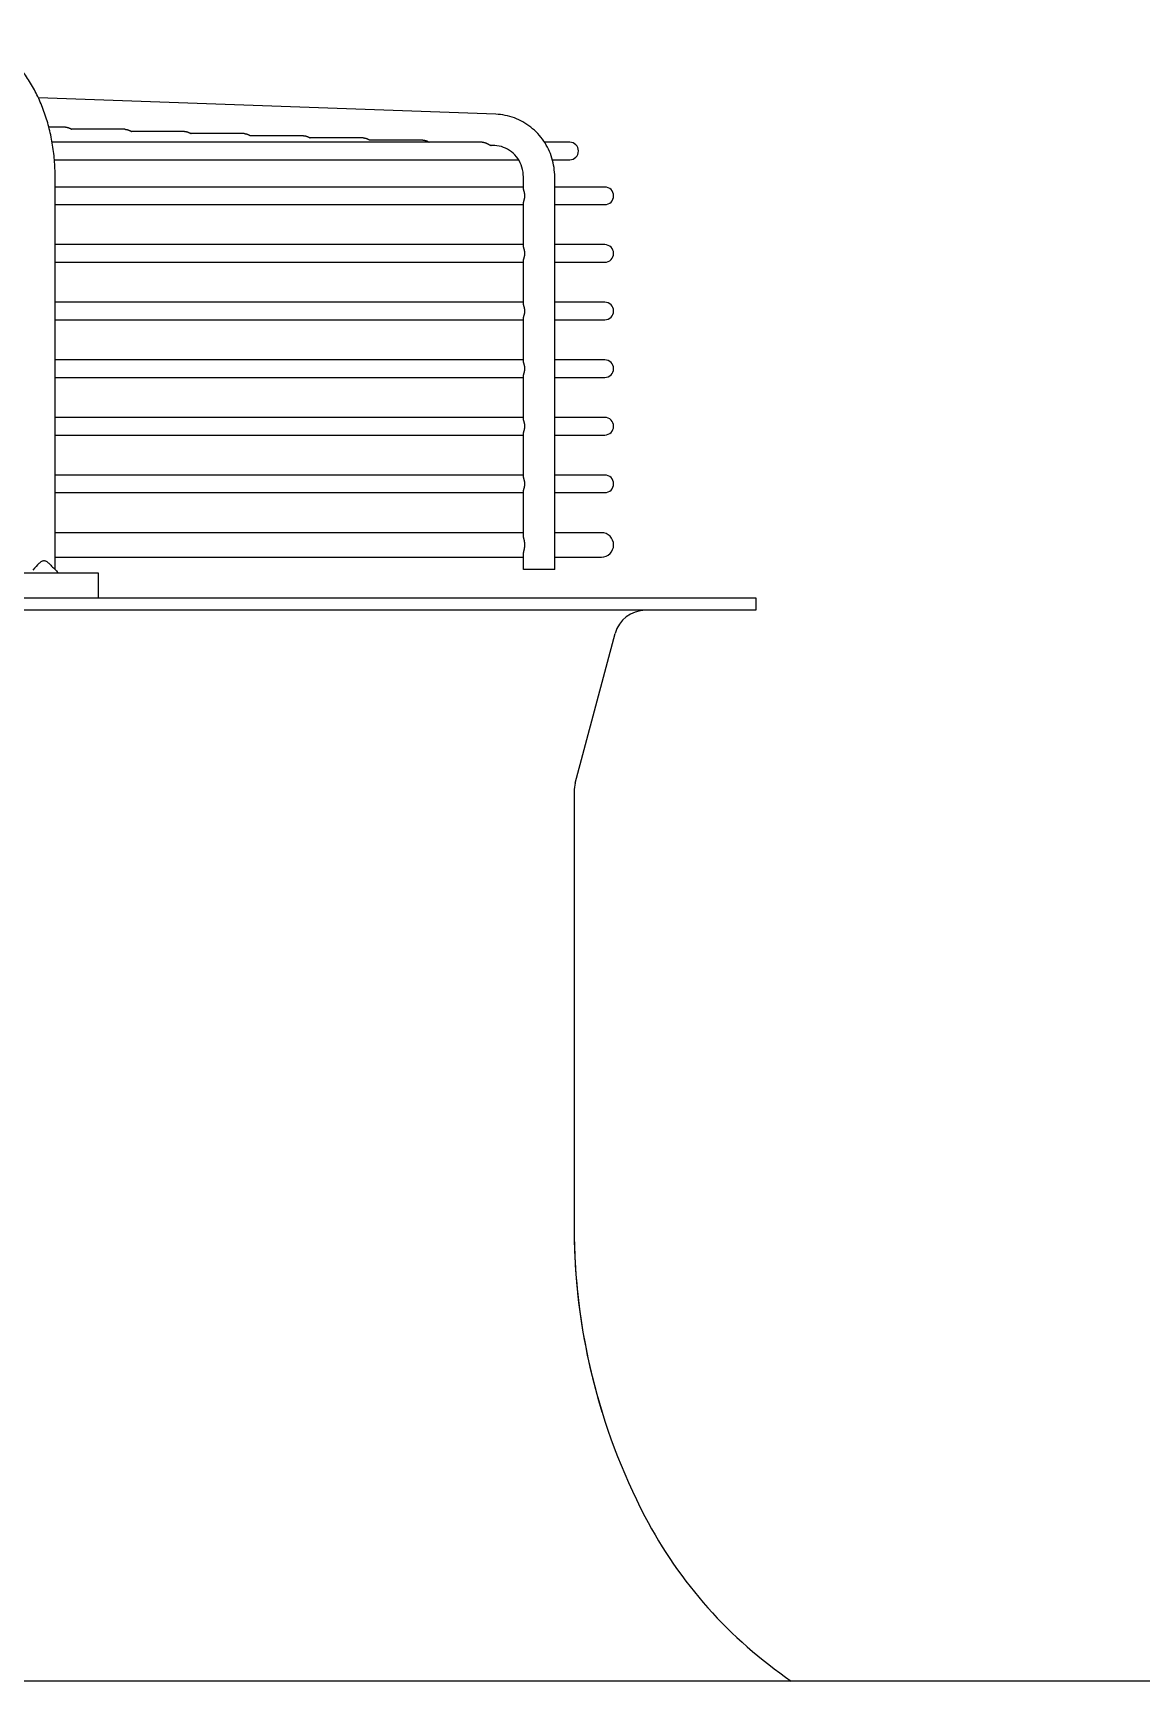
# Model space of a CAD drawing. Header units: millimetres. Extents: x 17891 to 32328, y 18593 to 29476.
# Drawn here: x 18615.32 to 18622.28, y 18977.33 to 18987.69 of the extents above; entities that cross this region are included whole.
import ezdxf

# ---------------------------------------------------------------- set-up
doc = ezdxf.new("R2010")
doc.units = ezdxf.units.MM
doc.header["$LTSCALE"] = 5
doc.layers.add('UNIT', color=6, linetype='Continuous')

msp = doc.modelspace()

# ---------------------------------------------------------------- linework, layer by layer
at = {"layer": 'UNIT'}
for p, q in [((18618.2272, 18987.1791), (18615.352, 18987.283)), ((18615.5221, 18987.0982), (18615.4179, 18987.0982)), ((18615.8963, 18987.0847), (18615.5629, 18987.0847)), ((18616.2705, 18987.0712), (18615.9371, 18987.0712)), ((18616.6447, 18987.0577), (18616.3113, 18987.0577)), ((18617.0189, 18987.0442), (18616.6854, 18987.0442)), ((18618.1415, 18987.0037), (18615.4384, 18987.0037)), ((18617.3931, 18987.0307), (18617.0596, 18987.0307)), ((18617.7673, 18987.0172), (18617.4338, 18987.0172)), ((18618.2201, 18986.9824), (18618.1978, 18986.9832)), ((18618.6916, 18987.0037), (18618.5331, 18987.0037)), ((18615.4527, 18986.8935), (18618.3699, 18986.8935)), ((18618.5826, 18986.8935), (18618.6916, 18986.8935)), ((18615.4572, 18984.3163), (18615.4572, 18986.7856)), ((18618.4005, 18986.7058), (18618.4005, 18986.7856)), ((18618.5973, 18984.3163), (18618.5973, 18986.7856)), ((18618.4005, 18986.7218), (18615.4572, 18986.7218)), ((18618.9121, 18986.7218), (18618.5973, 18986.7218)), ((18615.4572, 18986.6115), (18618.4005, 18986.6115)), ((18618.4005, 18986.3436), (18618.4005, 18986.6275)), ((18618.5973, 18986.6115), (18618.9121, 18986.6115)), ((18618.4005, 18986.3596), (18615.4572, 18986.3596)), ((18618.9121, 18986.3596), (18618.5973, 18986.3596)), ((18615.4572, 18986.2493), (18618.4005, 18986.2493)), ((18618.4005, 18985.9814), (18618.4005, 18986.2653)), ((18618.5973, 18986.2493), (18618.9121, 18986.2493)), ((18618.4005, 18985.9974), (18615.4572, 18985.9974)), ((18618.4005, 18985.6192), (18618.4005, 18985.9031)), ((18618.9121, 18985.9974), (18618.5973, 18985.9974)), ((18615.4572, 18985.8871), (18618.4005, 18985.8871)), ((18618.5973, 18985.8871), (18618.9121, 18985.8871)), ((18618.4005, 18985.6352), (18615.4572, 18985.6352)), ((18618.9121, 18985.6352), (18618.5973, 18985.6352)), ((18615.4572, 18985.5249), (18618.4005, 18985.5249)), ((18618.4005, 18985.257), (18618.4005, 18985.5409)), ((18618.5973, 18985.5249), (18618.9121, 18985.5249)), ((18618.4005, 18985.2729), (18615.4572, 18985.2729)), ((18618.4005, 18984.8948), (18618.4005, 18985.1787)), ((18618.9121, 18985.2729), (18618.5973, 18985.2729)), ((18615.4572, 18985.1627), (18618.4005, 18985.1627)), ((18618.5973, 18985.1627), (18618.9121, 18985.1627)), ((18618.4005, 18984.9107), (18615.4572, 18984.9107)), ((18618.9121, 18984.9107), (18618.5973, 18984.9107)), ((18615.4572, 18984.8005), (18618.4005, 18984.8005)), ((18618.4005, 18984.5191), (18618.4005, 18984.8165)), ((18618.5973, 18984.8005), (18618.9121, 18984.8005)), ((18618.4005, 18984.5485), (18615.4572, 18984.5485)), ((18618.8904, 18984.5485), (18618.5973, 18984.5485)), ((18615.4572, 18984.395), (18618.4005, 18984.395)), ((18618.4005, 18984.3163), (18618.4005, 18984.4245)), ((18618.5973, 18984.395), (18618.8904, 18984.395)), ((18613.5, 18984.2966), (18615.7271, 18984.2966)), ((18615.7271, 18984.2966), (18615.7271, 18984.1391)), ((18618.5973, 18984.3163), (18618.4005, 18984.3163)), ((18586.1207, 18984.1391), (18619.8609, 18984.1391)), ((18619.8609, 18984.0604), (18586.1207, 18984.0604)), ((18619.8609, 18984.1391), (18619.8609, 18984.0604)), ((18618.7258, 18982.9726), (18618.9769, 18983.9142)), ((18618.7192, 18982.9219), (18618.7192, 18980.1809)), ((18624.0832, 18977.3281), (18587.7487, 18977.3281))]:
    msp.add_line(p, q, dxfattribs=at)
for centre, radius, start, end in [((18618.6916, 18986.9486), 0.0551, 270, 90), ((18618.9121, 18986.6666), 0.0551, 270, 90), ((18618.9121, 18986.3044), 0.0551, 270, 90), ((18618.9121, 18985.9422), 0.0551, 270, 90), ((18618.9121, 18985.58), 0.0551, 270, 90), ((18618.9121, 18985.2178), 0.0551, 270, 90), ((18618.9121, 18984.8556), 0.0551, 270, 90), ((18618.8904, 18984.4718), 0.0768, 270, 90), ((18619.1671, 18983.8635), 0.1969, 90, 165.06858), ((18618.916, 18982.9219), 0.1969, 165.06858, 180), ((18622.6562, 18980.1809), 3.937, 180, 197.13193), ((18622.6562, 18980.1809), 3.937, 180, 207.50184), ((18621.6784, 18979.6719), 2.8346, 207.50184, 235.77552)]:
    msp.add_arc(centre, radius, start, end, dxfattribs=at)
for points, knots in [([(18615.4572, 18986.7856), (18615.4572, 18986.8212), (18615.4557, 18986.8571), (18615.4528, 18986.8925), (18615.4498, 18986.9279), (18615.4454, 18986.9629), (18615.4394, 18986.9976), (18615.4335, 18987.0322), (18615.4261, 18987.0666), (18615.4174, 18987.1001), (18615.4086, 18987.1335), (18615.3985, 18987.166), (18615.387, 18987.1978), (18615.3755, 18987.2295), (18615.3627, 18987.2605), (18615.3486, 18987.2901), (18615.3346, 18987.3198), (18615.3194, 18987.348), (18615.3029, 18987.3751), (18615.2865, 18987.4022), (18615.2689, 18987.428), (18615.2503, 18987.4522), (18615.2317, 18987.4763), (18615.2123, 18987.4988), (18615.1918, 18987.5196), (18615.1714, 18987.5405), (18615.1499, 18987.5598), (18615.1279, 18987.5771), (18615.1059, 18987.5944), (18615.0832, 18987.6098), (18615.0599, 18987.6234), (18615.0365, 18987.6369), (18615.0125, 18987.6485), (18614.9882, 18987.6581), (18614.9639, 18987.6676), (18614.9394, 18987.6751), (18614.9145, 18987.6805), (18614.8895, 18987.686), (18614.8642, 18987.6894), (18614.8391, 18987.6906)], [0, 0, 0, 0, 0.076921, 0.076921, 0.076921, 0.1538421, 0.1538421, 0.1538421, 0.2307631, 0.2307631, 0.2307631, 0.3076842, 0.3076842, 0.3076842, 0.3846052, 0.3846052, 0.3846052, 0.4615263, 0.4615263, 0.4615263, 0.5384473, 0.5384473, 0.5384473, 0.6153684, 0.6153684, 0.6153684, 0.6922894, 0.6922894, 0.6922894, 0.7692105, 0.7692105, 0.7692105, 0.8461315, 0.8461315, 0.8461315, 0.9230526, 0.9230526, 0.9230526, 1, 1, 1, 1]), ([(18618.5973, 18986.7856), (18618.5973, 18986.8256), (18618.5913, 18986.8656), (18618.5679, 18986.9419), (18618.5505, 18986.9783), (18618.5056, 18987.0442), (18618.4782, 18987.0737), (18618.4157, 18987.1228), (18618.3806, 18987.1424), (18618.3062, 18987.1699), (18618.2668, 18987.1777), (18618.2272, 18987.1791)], [1.5707963, 1.5707963, 1.5707963, 1.5707963, 1.8779743, 1.8779743, 2.1851522, 2.1851522, 2.4923302, 2.4923302, 2.7995081, 2.7995081, 3.1066861, 3.1066861, 3.1066861, 3.1066861]), ([(18615.5221, 18987.0982), (18615.5222, 18987.0982), (18615.5224, 18987.0982), (18615.5225, 18987.0982), (18615.5235, 18987.0982), (18615.5244, 18987.0981), (18615.5254, 18987.0981), (18615.5264, 18987.098), (18615.5274, 18987.0979), (18615.5284, 18987.0978), (18615.5293, 18987.0977), (18615.5303, 18987.0975), (18615.5313, 18987.0974), (18615.5323, 18987.0972), (18615.5333, 18987.097), (18615.5343, 18987.0968), (18615.5353, 18987.0966), (18615.5364, 18987.0963), (18615.5374, 18987.096), (18615.5384, 18987.0958), (18615.5394, 18987.0955), (18615.5404, 18987.0952), (18615.5414, 18987.0948), (18615.5424, 18987.0945), (18615.5434, 18987.0941), (18615.5444, 18987.0938), (18615.5454, 18987.0934), (18615.5464, 18987.093), (18615.5474, 18987.0926), (18615.5484, 18987.0922), (18615.5494, 18987.0917), (18615.5503, 18987.0913), (18615.5513, 18987.0908), (18615.5523, 18987.0904), (18615.5533, 18987.0899), (18615.5542, 18987.0894), (18615.5552, 18987.0889), (18615.5561, 18987.0884), (18615.5571, 18987.0879), (18615.558, 18987.0874), (18615.559, 18987.0869), (18615.5599, 18987.0864), (18615.5608, 18987.0859), (18615.5615, 18987.0855), (18615.5622, 18987.0851), (18615.5629, 18987.0847)], [0.48439597, 0.48439597, 0.48439597, 0.48439597, 0.48780488, 0.48780488, 0.48780488, 0.51219512, 0.51219512, 0.51219512, 0.53658537, 0.53658537, 0.53658537, 0.56097561, 0.56097561, 0.56097561, 0.58536585, 0.58536585, 0.58536585, 0.6097561, 0.6097561, 0.6097561, 0.63414634, 0.63414634, 0.63414634, 0.65853659, 0.65853659, 0.65853659, 0.68292683, 0.68292683, 0.68292683, 0.70731707, 0.70731707, 0.70731707, 0.73170732, 0.73170732, 0.73170732, 0.75609756, 0.75609756, 0.75609756, 0.7804878, 0.7804878, 0.7804878, 0.80487805, 0.80487805, 0.80487805, 0.82380204, 0.82380204, 0.82380204, 0.82380204]), ([(18615.8963, 18987.0847), (18615.8964, 18987.0847), (18615.8966, 18987.0847), (18615.8967, 18987.0847), (18615.8977, 18987.0847), (18615.8986, 18987.0846), (18615.8996, 18987.0846), (18615.9006, 18987.0845), (18615.9016, 18987.0844), (18615.9026, 18987.0843), (18615.9035, 18987.0842), (18615.9045, 18987.084), (18615.9055, 18987.0839), (18615.9065, 18987.0837), (18615.9075, 18987.0835), (18615.9085, 18987.0833), (18615.9096, 18987.0831), (18615.9106, 18987.0828), (18615.9116, 18987.0825), (18615.9126, 18987.0823), (18615.9136, 18987.082), (18615.9146, 18987.0817), (18615.9156, 18987.0813), (18615.9166, 18987.081), (18615.9176, 18987.0806), (18615.9186, 18987.0803), (18615.9196, 18987.0799), (18615.9206, 18987.0795), (18615.9216, 18987.0791), (18615.9226, 18987.0787), (18615.9236, 18987.0782), (18615.9245, 18987.0778), (18615.9255, 18987.0773), (18615.9265, 18987.0768), (18615.9275, 18987.0764), (18615.9284, 18987.0759), (18615.9294, 18987.0754), (18615.9304, 18987.0749), (18615.9313, 18987.0744), (18615.9322, 18987.0739), (18615.9332, 18987.0734), (18615.9341, 18987.0729), (18615.935, 18987.0724), (18615.9357, 18987.072), (18615.9364, 18987.0716), (18615.9371, 18987.0712)], [0.48440995, 0.48440995, 0.48440995, 0.48440995, 0.48780488, 0.48780488, 0.48780488, 0.51219512, 0.51219512, 0.51219512, 0.53658537, 0.53658537, 0.53658537, 0.56097561, 0.56097561, 0.56097561, 0.58536585, 0.58536585, 0.58536585, 0.6097561, 0.6097561, 0.6097561, 0.63414634, 0.63414634, 0.63414634, 0.65853659, 0.65853659, 0.65853659, 0.68292683, 0.68292683, 0.68292683, 0.70731707, 0.70731707, 0.70731707, 0.73170732, 0.73170732, 0.73170732, 0.75609756, 0.75609756, 0.75609756, 0.7804878, 0.7804878, 0.7804878, 0.80487805, 0.80487805, 0.80487805, 0.82345363, 0.82345363, 0.82345363, 0.82345363]), ([(18616.2705, 18987.0712), (18616.2706, 18987.0712), (18616.2708, 18987.0712), (18616.2709, 18987.0712), (18616.2719, 18987.0712), (18616.2728, 18987.0711), (18616.2738, 18987.0711), (18616.2748, 18987.071), (18616.2758, 18987.0709), (18616.2768, 18987.0708), (18616.2777, 18987.0707), (18616.2787, 18987.0706), (18616.2797, 18987.0704), (18616.2807, 18987.0702), (18616.2817, 18987.07), (18616.2827, 18987.0698), (18616.2838, 18987.0696), (18616.2848, 18987.0693), (18616.2858, 18987.069), (18616.2868, 18987.0688), (18616.2878, 18987.0685), (18616.2888, 18987.0682), (18616.2898, 18987.0678), (18616.2908, 18987.0675), (18616.2918, 18987.0671), (18616.2928, 18987.0668), (18616.2938, 18987.0664), (18616.2948, 18987.066), (18616.2958, 18987.0656), (18616.2968, 18987.0652), (18616.2978, 18987.0647), (18616.2988, 18987.0643), (18616.2997, 18987.0638), (18616.3007, 18987.0633), (18616.3017, 18987.0629), (18616.3027, 18987.0624), (18616.3036, 18987.0619), (18616.3046, 18987.0614), (18616.3055, 18987.0609), (18616.3065, 18987.0604), (18616.3074, 18987.0599), (18616.3083, 18987.0594), (18616.3092, 18987.0588), (18616.3099, 18987.0585), (18616.3106, 18987.0581), (18616.3113, 18987.0577)], [0.48442393, 0.48442393, 0.48442393, 0.48442393, 0.48780488, 0.48780488, 0.48780488, 0.51219512, 0.51219512, 0.51219512, 0.53658537, 0.53658537, 0.53658537, 0.56097561, 0.56097561, 0.56097561, 0.58536585, 0.58536585, 0.58536585, 0.6097561, 0.6097561, 0.6097561, 0.63414634, 0.63414634, 0.63414634, 0.65853659, 0.65853659, 0.65853659, 0.68292683, 0.68292683, 0.68292683, 0.70731707, 0.70731707, 0.70731707, 0.73170732, 0.73170732, 0.73170732, 0.75609756, 0.75609756, 0.75609756, 0.7804878, 0.7804878, 0.7804878, 0.80487805, 0.80487805, 0.80487805, 0.82310602, 0.82310602, 0.82310602, 0.82310602]), ([(18616.6447, 18987.0577), (18616.6448, 18987.0577), (18616.645, 18987.0577), (18616.6451, 18987.0577), (18616.646, 18987.0577), (18616.647, 18987.0576), (18616.648, 18987.0576), (18616.649, 18987.0575), (18616.65, 18987.0574), (18616.6509, 18987.0573), (18616.6519, 18987.0572), (18616.6529, 18987.0571), (18616.6539, 18987.0569), (18616.6549, 18987.0567), (18616.6559, 18987.0565), (18616.6569, 18987.0563), (18616.658, 18987.0561), (18616.659, 18987.0558), (18616.66, 18987.0556), (18616.661, 18987.0553), (18616.662, 18987.055), (18616.663, 18987.0547), (18616.664, 18987.0543), (18616.665, 18987.054), (18616.666, 18987.0536), (18616.667, 18987.0533), (18616.668, 18987.0529), (18616.669, 18987.0525), (18616.67, 18987.0521), (18616.671, 18987.0516), (18616.672, 18987.0512), (18616.673, 18987.0508), (18616.674, 18987.0503), (18616.6749, 18987.0498), (18616.6759, 18987.0494), (18616.6769, 18987.0489), (18616.6778, 18987.0484), (18616.6788, 18987.0479), (18616.6797, 18987.0474), (18616.6807, 18987.0469), (18616.6816, 18987.0464), (18616.6825, 18987.0458), (18616.6835, 18987.0453), (18616.6841, 18987.0449), (18616.6848, 18987.0446), (18616.6854, 18987.0442)], [0.48443789, 0.48443789, 0.48443789, 0.48443789, 0.48780488, 0.48780488, 0.48780488, 0.51219512, 0.51219512, 0.51219512, 0.53658537, 0.53658537, 0.53658537, 0.56097561, 0.56097561, 0.56097561, 0.58536585, 0.58536585, 0.58536585, 0.6097561, 0.6097561, 0.6097561, 0.63414634, 0.63414634, 0.63414634, 0.65853659, 0.65853659, 0.65853659, 0.68292683, 0.68292683, 0.68292683, 0.70731707, 0.70731707, 0.70731707, 0.73170732, 0.73170732, 0.73170732, 0.75609756, 0.75609756, 0.75609756, 0.7804878, 0.7804878, 0.7804878, 0.80487805, 0.80487805, 0.80487805, 0.82275922, 0.82275922, 0.82275922, 0.82275922]), ([(18617.0189, 18987.0442), (18617.019, 18987.0442), (18617.0191, 18987.0442), (18617.0193, 18987.0442), (18617.0202, 18987.0442), (18617.0212, 18987.0442), (18617.0222, 18987.0441), (18617.0232, 18987.044), (18617.0242, 18987.0439), (18617.0251, 18987.0438), (18617.0261, 18987.0437), (18617.0271, 18987.0436), (18617.0281, 18987.0434), (18617.0291, 18987.0432), (18617.0301, 18987.043), (18617.0312, 18987.0428), (18617.0322, 18987.0426), (18617.0332, 18987.0423), (18617.0342, 18987.0421), (18617.0352, 18987.0418), (18617.0362, 18987.0415), (18617.0372, 18987.0412), (18617.0382, 18987.0408), (18617.0392, 18987.0405), (18617.0402, 18987.0401), (18617.0412, 18987.0398), (18617.0422, 18987.0394), (18617.0432, 18987.039), (18617.0442, 18987.0386), (18617.0452, 18987.0381), (18617.0462, 18987.0377), (18617.0472, 18987.0373), (18617.0482, 18987.0368), (18617.0491, 18987.0363), (18617.0501, 18987.0359), (18617.0511, 18987.0354), (18617.052, 18987.0349), (18617.053, 18987.0344), (18617.0539, 18987.0339), (18617.0549, 18987.0334), (18617.0558, 18987.0328), (18617.0568, 18987.0323), (18617.0577, 18987.0318), (18617.0583, 18987.0314), (18617.059, 18987.0311), (18617.0596, 18987.0307)], [0.48445184, 0.48445184, 0.48445184, 0.48445184, 0.48780488, 0.48780488, 0.48780488, 0.51219512, 0.51219512, 0.51219512, 0.53658537, 0.53658537, 0.53658537, 0.56097561, 0.56097561, 0.56097561, 0.58536585, 0.58536585, 0.58536585, 0.6097561, 0.6097561, 0.6097561, 0.63414634, 0.63414634, 0.63414634, 0.65853659, 0.65853659, 0.65853659, 0.68292683, 0.68292683, 0.68292683, 0.70731707, 0.70731707, 0.70731707, 0.73170732, 0.73170732, 0.73170732, 0.75609756, 0.75609756, 0.75609756, 0.7804878, 0.7804878, 0.7804878, 0.80487805, 0.80487805, 0.80487805, 0.82241329, 0.82241329, 0.82241329, 0.82241329]), ([(18617.3931, 18987.0307), (18617.3932, 18987.0307), (18617.3933, 18987.0307), (18617.3935, 18987.0307), (18617.3944, 18987.0307), (18617.3954, 18987.0307), (18617.3964, 18987.0306), (18617.3974, 18987.0305), (18617.3983, 18987.0304), (18617.3993, 18987.0303), (18617.4003, 18987.0302), (18617.4013, 18987.0301), (18617.4023, 18987.0299), (18617.4033, 18987.0297), (18617.4043, 18987.0295), (18617.4054, 18987.0293), (18617.4064, 18987.0291), (18617.4074, 18987.0288), (18617.4084, 18987.0286), (18617.4094, 18987.0283), (18617.4104, 18987.028), (18617.4114, 18987.0277), (18617.4124, 18987.0273), (18617.4134, 18987.027), (18617.4144, 18987.0266), (18617.4154, 18987.0263), (18617.4164, 18987.0259), (18617.4174, 18987.0255), (18617.4184, 18987.0251), (18617.4194, 18987.0246), (18617.4204, 18987.0242), (18617.4214, 18987.0237), (18617.4224, 18987.0233), (18617.4234, 18987.0228), (18617.4243, 18987.0223), (18617.4253, 18987.0219), (18617.4263, 18987.0214), (18617.4272, 18987.0209), (18617.4282, 18987.0204), (18617.4291, 18987.0198), (18617.43, 18987.0193), (18617.431, 18987.0188), (18617.4319, 18987.0183), (18617.4325, 18987.0179), (18617.4332, 18987.0176), (18617.4338, 18987.0172)], [0.48446578, 0.48446578, 0.48446578, 0.48446578, 0.48780488, 0.48780488, 0.48780488, 0.51219512, 0.51219512, 0.51219512, 0.53658537, 0.53658537, 0.53658537, 0.56097561, 0.56097561, 0.56097561, 0.58536585, 0.58536585, 0.58536585, 0.6097561, 0.6097561, 0.6097561, 0.63414634, 0.63414634, 0.63414634, 0.65853659, 0.65853659, 0.65853659, 0.68292683, 0.68292683, 0.68292683, 0.70731707, 0.70731707, 0.70731707, 0.73170732, 0.73170732, 0.73170732, 0.75609756, 0.75609756, 0.75609756, 0.7804878, 0.7804878, 0.7804878, 0.80487805, 0.80487805, 0.80487805, 0.82206823, 0.82206823, 0.82206823, 0.82206823]), ([(18617.7673, 18987.0172), (18617.7674, 18987.0172), (18617.7675, 18987.0172), (18617.7677, 18987.0172), (18617.7686, 18987.0172), (18617.7696, 18987.0172), (18617.7706, 18987.0171), (18617.7716, 18987.017), (18617.7725, 18987.0169), (18617.7735, 18987.0168), (18617.7745, 18987.0167), (18617.7755, 18987.0166), (18617.7765, 18987.0164), (18617.7775, 18987.0162), (18617.7785, 18987.016), (18617.7796, 18987.0158), (18617.7806, 18987.0156), (18617.7816, 18987.0153), (18617.7826, 18987.0151), (18617.7836, 18987.0148), (18617.7846, 18987.0145), (18617.7856, 18987.0142), (18617.7866, 18987.0138), (18617.7876, 18987.0135), (18617.7886, 18987.0131), (18617.7896, 18987.0128), (18617.7906, 18987.0124), (18617.7916, 18987.012), (18617.7926, 18987.0116), (18617.7936, 18987.0111), (18617.7946, 18987.0107), (18617.7956, 18987.0102), (18617.7966, 18987.0098), (18617.7976, 18987.0093), (18617.7985, 18987.0088), (18617.7995, 18987.0083), (18617.8005, 18987.0078), (18617.8014, 18987.0073), (18617.8024, 18987.0068), (18617.8033, 18987.0063), (18617.8043, 18987.0058), (18617.8052, 18987.0053), (18617.8061, 18987.0048), (18617.8067, 18987.0044), (18617.8074, 18987.0041), (18617.808, 18987.0037)], [0.48447969, 0.48447969, 0.48447969, 0.48447969, 0.48780488, 0.48780488, 0.48780488, 0.51219512, 0.51219512, 0.51219512, 0.53658537, 0.53658537, 0.53658537, 0.56097561, 0.56097561, 0.56097561, 0.58536585, 0.58536585, 0.58536585, 0.6097561, 0.6097561, 0.6097561, 0.63414634, 0.63414634, 0.63414634, 0.65853659, 0.65853659, 0.65853659, 0.68292683, 0.68292683, 0.68292683, 0.70731707, 0.70731707, 0.70731707, 0.73170732, 0.73170732, 0.73170732, 0.75609756, 0.75609756, 0.75609756, 0.7804878, 0.7804878, 0.7804878, 0.80487805, 0.80487805, 0.80487805, 0.82172407, 0.82172407, 0.82172407, 0.82172407]), ([(18618.1415, 18987.0037), (18618.1416, 18987.0037), (18618.1417, 18987.0037), (18618.1418, 18987.0037), (18618.1428, 18987.0037), (18618.1438, 18987.0037), (18618.1448, 18987.0036), (18618.1457, 18987.0035), (18618.1467, 18987.0034), (18618.1477, 18987.0033), (18618.1487, 18987.0032), (18618.1497, 18987.0031), (18618.1507, 18987.0029), (18618.1517, 18987.0027), (18618.1527, 18987.0025), (18618.1538, 18987.0023), (18618.1548, 18987.0021), (18618.1558, 18987.0018), (18618.1568, 18987.0016), (18618.1578, 18987.0013), (18618.1588, 18987.001), (18618.1598, 18987.0007), (18618.1608, 18987.0003), (18618.1618, 18987), (18618.1628, 18986.9996), (18618.1639, 18986.9993), (18618.1649, 18986.9989), (18618.1659, 18986.9985), (18618.1669, 18986.9981), (18618.1678, 18986.9976), (18618.1688, 18986.9972), (18618.1698, 18986.9967), (18618.1708, 18986.9963), (18618.1718, 18986.9958), (18618.1728, 18986.9953), (18618.1737, 18986.9948), (18618.1747, 18986.9943), (18618.1756, 18986.9938), (18618.1766, 18986.9933), (18618.1775, 18986.9928), (18618.1785, 18986.9923), (18618.1794, 18986.9918), (18618.1803, 18986.9913), (18618.1812, 18986.9907), (18618.1821, 18986.9902), (18618.183, 18986.9897), (18618.1839, 18986.9892), (18618.1848, 18986.9887), (18618.1857, 18986.9882), (18618.1865, 18986.9877), (18618.1873, 18986.9873), (18618.1882, 18986.9868), (18618.189, 18986.9864), (18618.1898, 18986.986), (18618.1905, 18986.9856), (18618.1913, 18986.9852), (18618.192, 18986.9849), (18618.1927, 18986.9846), (18618.1934, 18986.9843), (18618.1941, 18986.984), (18618.1947, 18986.9838), (18618.1954, 18986.9836), (18618.196, 18986.9834), (18618.1965, 18986.9833), (18618.1968, 18986.9833), (18618.1971, 18986.9832), (18618.1973, 18986.9832), (18618.1975, 18986.9832), (18618.1977, 18986.9832), (18618.1978, 18986.9832)], [0.48449418, 0.48449418, 0.48449418, 0.48449418, 0.48780488, 0.48780488, 0.48780488, 0.51219512, 0.51219512, 0.51219512, 0.53658537, 0.53658537, 0.53658537, 0.56097561, 0.56097561, 0.56097561, 0.58536585, 0.58536585, 0.58536585, 0.6097561, 0.6097561, 0.6097561, 0.63414634, 0.63414634, 0.63414634, 0.65853659, 0.65853659, 0.65853659, 0.68292683, 0.68292683, 0.68292683, 0.70731707, 0.70731707, 0.70731707, 0.73170732, 0.73170732, 0.73170732, 0.75609756, 0.75609756, 0.75609756, 0.7804878, 0.7804878, 0.7804878, 0.80487805, 0.80487805, 0.80487805, 0.82926829, 0.82926829, 0.82926829, 0.85365854, 0.85365854, 0.85365854, 0.87804878, 0.87804878, 0.87804878, 0.90243902, 0.90243902, 0.90243902, 0.92682927, 0.92682927, 0.92682927, 0.95121951, 0.95121951, 0.95121951, 0.97560976, 0.97560976, 0.97560976, 0.98780488, 0.98780488, 0.98780488, 0.99598671, 0.99598671, 0.99598671, 0.99598671]), ([(18618.4005, 18986.7856), (18618.4005, 18986.8061), (18618.3974, 18986.8266), (18618.3855, 18986.8655), (18618.3766, 18986.8839), (18618.3542, 18986.9169), (18618.3406, 18986.9314), (18618.31, 18986.9554), (18618.2931, 18986.9649), (18618.2575, 18986.978), (18618.2388, 18986.9817), (18618.2201, 18986.9824)], [1.5707963, 1.5707963, 1.5707963, 1.5707963, 1.8779743, 1.8779743, 2.1851522, 2.1851522, 2.4923302, 2.4923302, 2.7995081, 2.7995081, 3.1066861, 3.1066861, 3.1066861, 3.1066861]), ([(18618.4005, 18986.7058), (18618.4005, 18986.7057), (18618.4005, 18986.7053), (18618.4006, 18986.7043), (18618.4009, 18986.7027), (18618.4014, 18986.7009), (18618.4019, 18986.6989), (18618.4026, 18986.6968), (18618.4032, 18986.6945), (18618.4039, 18986.6921), (18618.4046, 18986.6895), (18618.4052, 18986.6869), (18618.4058, 18986.6842), (18618.4063, 18986.6814), (18618.4067, 18986.6785), (18618.407, 18986.6756), (18618.4073, 18986.6726), (18618.4074, 18986.6697), (18618.4075, 18986.6677), (18618.4075, 18986.6666)], [0.23243635, 0.23243635, 0.23243635, 0.23243635, 0.23809524, 0.28571429, 0.33333333, 0.38095238, 0.42857143, 0.47619048, 0.52380952, 0.57142857, 0.61904762, 0.66666667, 0.71428571, 0.76190476, 0.80952381, 0.85714286, 0.9047619, 0.95238095, 1, 1, 1, 1]), ([(18618.4075, 18986.6666), (18618.4075, 18986.6656), (18618.4074, 18986.6636), (18618.4073, 18986.6607), (18618.407, 18986.6577), (18618.4067, 18986.6548), (18618.4063, 18986.6519), (18618.4058, 18986.6491), (18618.4052, 18986.6464), (18618.4046, 18986.6438), (18618.4039, 18986.6412), (18618.4032, 18986.6388), (18618.4026, 18986.6365), (18618.4019, 18986.6344), (18618.4014, 18986.6324), (18618.4009, 18986.6306), (18618.4006, 18986.629), (18618.4005, 18986.628), (18618.4005, 18986.6276), (18618.4005, 18986.6275)], [0, 0, 0, 0, 0.04761905, 0.0952381, 0.14285714, 0.19047619, 0.23809524, 0.28571429, 0.33333333, 0.38095238, 0.42857143, 0.47619048, 0.52380952, 0.57142857, 0.61904762, 0.66666667, 0.71428571, 0.76190476, 0.76755485, 0.76755485, 0.76755485, 0.76755485]), ([(18618.4005, 18986.3436), (18618.4005, 18986.3435), (18618.4005, 18986.3431), (18618.4006, 18986.3421), (18618.4009, 18986.3405), (18618.4014, 18986.3387), (18618.4019, 18986.3367), (18618.4026, 18986.3346), (18618.4032, 18986.3323), (18618.4039, 18986.3299), (18618.4046, 18986.3273), (18618.4052, 18986.3247), (18618.4058, 18986.322), (18618.4063, 18986.3192), (18618.4067, 18986.3163), (18618.407, 18986.3134), (18618.4073, 18986.3104), (18618.4074, 18986.3074), (18618.4075, 18986.3054), (18618.4075, 18986.3044)], [0.23243635, 0.23243635, 0.23243635, 0.23243635, 0.23809524, 0.28571429, 0.33333333, 0.38095238, 0.42857143, 0.47619048, 0.52380952, 0.57142857, 0.61904762, 0.66666667, 0.71428571, 0.76190476, 0.80952381, 0.85714286, 0.9047619, 0.95238095, 1, 1, 1, 1]), ([(18618.4075, 18986.3044), (18618.4075, 18986.3034), (18618.4074, 18986.3014), (18618.4073, 18986.2985), (18618.407, 18986.2955), (18618.4067, 18986.2926), (18618.4063, 18986.2897), (18618.4058, 18986.2869), (18618.4052, 18986.2842), (18618.4046, 18986.2816), (18618.4039, 18986.279), (18618.4032, 18986.2766), (18618.4026, 18986.2743), (18618.4019, 18986.2722), (18618.4014, 18986.2702), (18618.4009, 18986.2684), (18618.4006, 18986.2668), (18618.4005, 18986.2658), (18618.4005, 18986.2654), (18618.4005, 18986.2653)], [0, 0, 0, 0, 0.04761905, 0.0952381, 0.14285714, 0.19047619, 0.23809524, 0.28571429, 0.33333333, 0.38095238, 0.42857143, 0.47619048, 0.52380952, 0.57142857, 0.61904762, 0.66666667, 0.71428571, 0.76190476, 0.76755485, 0.76755485, 0.76755485, 0.76755485]), ([(18618.4005, 18985.9814), (18618.4005, 18985.9813), (18618.4005, 18985.9809), (18618.4006, 18985.9799), (18618.4009, 18985.9783), (18618.4014, 18985.9765), (18618.4019, 18985.9745), (18618.4026, 18985.9724), (18618.4032, 18985.9701), (18618.4039, 18985.9677), (18618.4046, 18985.9651), (18618.4052, 18985.9625), (18618.4058, 18985.9598), (18618.4063, 18985.957), (18618.4067, 18985.9541), (18618.407, 18985.9512), (18618.4073, 18985.9482), (18618.4074, 18985.9452), (18618.4075, 18985.9432), (18618.4075, 18985.9422)], [0.23243635, 0.23243635, 0.23243635, 0.23243635, 0.23809524, 0.28571429, 0.33333333, 0.38095238, 0.42857143, 0.47619048, 0.52380952, 0.57142857, 0.61904762, 0.66666667, 0.71428571, 0.76190476, 0.80952381, 0.85714286, 0.9047619, 0.95238095, 1, 1, 1, 1]), ([(18618.4075, 18985.9422), (18618.4075, 18985.9412), (18618.4074, 18985.9392), (18618.4073, 18985.9362), (18618.407, 18985.9333), (18618.4067, 18985.9304), (18618.4063, 18985.9275), (18618.4058, 18985.9247), (18618.4052, 18985.922), (18618.4046, 18985.9193), (18618.4039, 18985.9168), (18618.4032, 18985.9144), (18618.4026, 18985.9121), (18618.4019, 18985.91), (18618.4014, 18985.908), (18618.4009, 18985.9062), (18618.4006, 18985.9046), (18618.4005, 18985.9036), (18618.4005, 18985.9031), (18618.4005, 18985.9031)], [0, 0, 0, 0, 0.04761905, 0.0952381, 0.14285714, 0.19047619, 0.23809524, 0.28571429, 0.33333333, 0.38095238, 0.42857143, 0.47619048, 0.52380952, 0.57142857, 0.61904762, 0.66666667, 0.71428571, 0.76190476, 0.76755485, 0.76755485, 0.76755485, 0.76755485]), ([(18618.4005, 18985.6192), (18618.4005, 18985.6191), (18618.4005, 18985.6187), (18618.4006, 18985.6177), (18618.4009, 18985.6161), (18618.4014, 18985.6143), (18618.4019, 18985.6123), (18618.4026, 18985.6102), (18618.4032, 18985.6079), (18618.4039, 18985.6055), (18618.4046, 18985.6029), (18618.4052, 18985.6003), (18618.4058, 18985.5976), (18618.4063, 18985.5948), (18618.4067, 18985.5919), (18618.407, 18985.589), (18618.4073, 18985.586), (18618.4074, 18985.583), (18618.4075, 18985.581), (18618.4075, 18985.58)], [0.23243635, 0.23243635, 0.23243635, 0.23243635, 0.23809524, 0.28571429, 0.33333333, 0.38095238, 0.42857143, 0.47619048, 0.52380952, 0.57142857, 0.61904762, 0.66666667, 0.71428571, 0.76190476, 0.80952381, 0.85714286, 0.9047619, 0.95238095, 1, 1, 1, 1]), ([(18618.4075, 18985.58), (18618.4075, 18985.579), (18618.4074, 18985.577), (18618.4073, 18985.574), (18618.407, 18985.5711), (18618.4067, 18985.5682), (18618.4063, 18985.5653), (18618.4058, 18985.5625), (18618.4052, 18985.5598), (18618.4046, 18985.5571), (18618.4039, 18985.5546), (18618.4032, 18985.5522), (18618.4026, 18985.5499), (18618.4019, 18985.5478), (18618.4014, 18985.5458), (18618.4009, 18985.544), (18618.4006, 18985.5424), (18618.4005, 18985.5414), (18618.4005, 18985.5409), (18618.4005, 18985.5409)], [0, 0, 0, 0, 0.04761905, 0.0952381, 0.14285714, 0.19047619, 0.23809524, 0.28571429, 0.33333333, 0.38095238, 0.42857143, 0.47619048, 0.52380952, 0.57142857, 0.61904762, 0.66666667, 0.71428571, 0.76190476, 0.76755485, 0.76755485, 0.76755485, 0.76755485]), ([(18618.4005, 18985.257), (18618.4005, 18985.2569), (18618.4005, 18985.2565), (18618.4006, 18985.2555), (18618.4009, 18985.2539), (18618.4014, 18985.2521), (18618.4019, 18985.2501), (18618.4026, 18985.2479), (18618.4032, 18985.2457), (18618.4039, 18985.2433), (18618.4046, 18985.2407), (18618.4052, 18985.2381), (18618.4058, 18985.2354), (18618.4063, 18985.2326), (18618.4067, 18985.2297), (18618.407, 18985.2268), (18618.4073, 18985.2238), (18618.4074, 18985.2208), (18618.4075, 18985.2188), (18618.4075, 18985.2178)], [0.23243635, 0.23243635, 0.23243635, 0.23243635, 0.23809524, 0.28571429, 0.33333333, 0.38095238, 0.42857143, 0.47619048, 0.52380952, 0.57142857, 0.61904762, 0.66666667, 0.71428571, 0.76190476, 0.80952381, 0.85714286, 0.9047619, 0.95238095, 1, 1, 1, 1]), ([(18618.4075, 18985.2178), (18618.4075, 18985.2168), (18618.4074, 18985.2148), (18618.4073, 18985.2118), (18618.407, 18985.2089), (18618.4067, 18985.206), (18618.4063, 18985.2031), (18618.4058, 18985.2003), (18618.4052, 18985.1976), (18618.4046, 18985.1949), (18618.4039, 18985.1924), (18618.4032, 18985.19), (18618.4026, 18985.1877), (18618.4019, 18985.1856), (18618.4014, 18985.1836), (18618.4009, 18985.1818), (18618.4006, 18985.1802), (18618.4005, 18985.1792), (18618.4005, 18985.1787), (18618.4005, 18985.1787)], [0, 0, 0, 0, 0.04761905, 0.0952381, 0.14285714, 0.19047619, 0.23809524, 0.28571429, 0.33333333, 0.38095238, 0.42857143, 0.47619048, 0.52380952, 0.57142857, 0.61904762, 0.66666667, 0.71428571, 0.76190476, 0.76755485, 0.76755485, 0.76755485, 0.76755485]), ([(18618.4005, 18984.8948), (18618.4005, 18984.8947), (18618.4005, 18984.8942), (18618.4006, 18984.8933), (18618.4009, 18984.8917), (18618.4014, 18984.8899), (18618.4019, 18984.8879), (18618.4026, 18984.8857), (18618.4032, 18984.8835), (18618.4039, 18984.881), (18618.4046, 18984.8785), (18618.4052, 18984.8759), (18618.4058, 18984.8732), (18618.4063, 18984.8704), (18618.4067, 18984.8675), (18618.407, 18984.8646), (18618.4073, 18984.8616), (18618.4074, 18984.8586), (18618.4075, 18984.8566), (18618.4075, 18984.8556)], [0.23243635, 0.23243635, 0.23243635, 0.23243635, 0.23809524, 0.28571429, 0.33333333, 0.38095238, 0.42857143, 0.47619048, 0.52380952, 0.57142857, 0.61904762, 0.66666667, 0.71428571, 0.76190476, 0.80952381, 0.85714286, 0.9047619, 0.95238095, 1, 1, 1, 1]), ([(18618.4075, 18984.8556), (18618.4075, 18984.8546), (18618.4074, 18984.8526), (18618.4073, 18984.8496), (18618.407, 18984.8467), (18618.4067, 18984.8438), (18618.4063, 18984.8409), (18618.4058, 18984.8381), (18618.4052, 18984.8354), (18618.4046, 18984.8327), (18618.4039, 18984.8302), (18618.4032, 18984.8278), (18618.4026, 18984.8255), (18618.4019, 18984.8234), (18618.4014, 18984.8214), (18618.4009, 18984.8196), (18618.4006, 18984.818), (18618.4005, 18984.817), (18618.4005, 18984.8165), (18618.4005, 18984.8165)], [0, 0, 0, 0, 0.04761905, 0.0952381, 0.14285714, 0.19047619, 0.23809524, 0.28571429, 0.33333333, 0.38095238, 0.42857143, 0.47619048, 0.52380952, 0.57142857, 0.61904762, 0.66666667, 0.71428571, 0.76190476, 0.76755485, 0.76755485, 0.76755485, 0.76755485]), ([(18618.4005, 18984.5191), (18618.4005, 18984.5187), (18618.4005, 18984.5178), (18618.4007, 18984.5162), (18618.4011, 18984.5142), (18618.4016, 18984.5119), (18618.4022, 18984.5095), (18618.4028, 18984.5068), (18618.4035, 18984.5039), (18618.4042, 18984.5008), (18618.4049, 18984.4976), (18618.4055, 18984.4942), (18618.4061, 18984.4907), (18618.4065, 18984.4871), (18618.4069, 18984.4833), (18618.4072, 18984.4795), (18618.4074, 18984.4757), (18618.4075, 18984.4731), (18618.4075, 18984.4718)], [0.25278995, 0.25278995, 0.25278995, 0.25278995, 0.28571429, 0.33333333, 0.38095238, 0.42857143, 0.47619048, 0.52380952, 0.57142857, 0.61904762, 0.66666667, 0.71428571, 0.76190476, 0.80952381, 0.85714286, 0.9047619, 0.95238095, 1, 1, 1, 1]), ([(18618.4075, 18984.4718), (18618.4075, 18984.4705), (18618.4074, 18984.4679), (18618.4072, 18984.464), (18618.4069, 18984.4602), (18618.4065, 18984.4565), (18618.4061, 18984.4528), (18618.4055, 18984.4493), (18618.4049, 18984.4459), (18618.4042, 18984.4427), (18618.4035, 18984.4396), (18618.4028, 18984.4368), (18618.4022, 18984.4341), (18618.4016, 18984.4316), (18618.4011, 18984.4293), (18618.4007, 18984.4273), (18618.4005, 18984.4257), (18618.4005, 18984.4248), (18618.4005, 18984.4245)], [0, 0, 0, 0, 0.04761905, 0.0952381, 0.14285714, 0.19047619, 0.23809524, 0.28571429, 0.33333333, 0.38095238, 0.42857143, 0.47619048, 0.52380952, 0.57142857, 0.61904762, 0.66666667, 0.71428571, 0.74720158, 0.74720158, 0.74720158, 0.74720158]), ([(18615.4294, 18984.3448), (18615.4262, 18984.3482), (18615.4231, 18984.3512), (18615.4142, 18984.3594), (18615.4085, 18984.3638), (18615.4001, 18984.3682), (18615.3972, 18984.3694), (18615.3921, 18984.3706), (18615.3899, 18984.3709), (18615.3854, 18984.3709), (18615.3832, 18984.3706), (18615.3781, 18984.3694), (18615.3752, 18984.3682), (18615.3668, 18984.3638), (18615.3611, 18984.3594), (18615.3446, 18984.3443), (18615.3326, 18984.3305), (18615.318, 18984.3128)], [-0.70512852, -0.70512852, -0.70512852, -0.70512852, -0.64697322, -0.64697322, -0.53019502, -0.53019502, -0.4705504, -0.4705504, -0.42676965, -0.42676965, -0.38298892, -0.38298892, -0.32334436, -0.32334436, -0.20656641, -0.20656641, -0.00000111, -0.00000111, -0.00000111, -0.00000111])]:
    msp.add_open_spline(points, degree=3, knots=knots, dxfattribs=at)
msp.add_open_spline([(18615.4294, 18984.3448), (18615.445, 18984.3285), (18615.4609, 18984.3124), (18615.4771, 18984.2966)], degree=3, dxfattribs=at)

doc.saveas('drawing.dxf')
